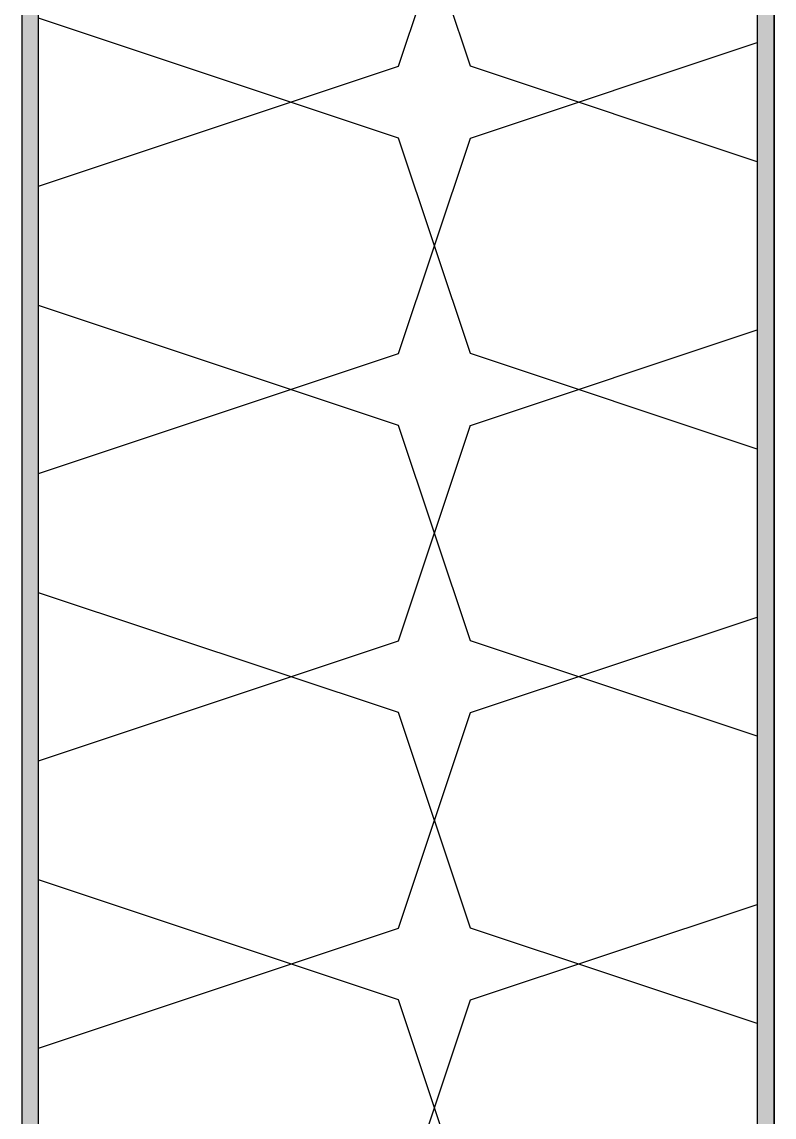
# Model space of a CAD drawing. Header units: millimetres. Extents: x 12351878 to 12381578, y 696206 to 738256.
# Drawn here: x 12356894.5 to 12356984.5, y 715410.5 to 715541.6 of the extents above; entities that cross this region are included whole.
import ezdxf

# ---------------------------------------------------------------- set-up
doc = ezdxf.new("R2010")
doc.units = ezdxf.units.MM
doc.header["$LTSCALE"] = 1000
doc.linetypes.add('HIDDEN', pattern=[0.125, 0.0625, -0.0625])
for name, color, linetype in [('ALUM', 1, 'Continuous'), ('EXTRUSION-V', 141, 'Continuous'), ('INSUL', 8, 'HIDDEN'), ('SYMBOL', 7, 'Continuous'), ('铝板断面填充', 14, 'Continuous')]:
    doc.layers.add(name, color=color, linetype=linetype)

# ---------------------------------------------------------------- blocks, each defined once
blk = doc.blocks.new('bnc01')
at = {"layer": 'EXTRUSION-V'}
blk.add_line((3386.999941444024, 4709.328940968029, -6.728072794492659e-08), (3386.999892072752, 2780.57167104003, -6.694355303533301e-08), dxfattribs=at)
blk = doc.blocks.new('*U140')
at = {"layer": 'INSUL'}
h = blk.add_hatch(dxfattribs=at)
h.set_pattern_fill('保温棉50', color=256, scale=4.298127259997456, angle=90, pattern_type=2)
h.set_pattern_definition([(108.4349488229, (4.298127259986088, -84.81947217989064), (-85.96254519989373, 223.5026175200561), [27.18393566857991, -244.6535006285731]), (18.43494882299999, (-81.66441793996306, -110.6082357398754), (171.925090399852, 68.7700361601878), [81.55266663119177, -190.2847696659613]), (71.565051177, (-4.298127260008826, -84.81947217989064), (6.041983059165127e-11, 34.3850180799565), [27.1839356685799, -244.6535006285729]), (161.5650511771, (-4.298127260008826, -59.0307086199059), (-85.96254520004057, 17.1925090400064), [81.55266663119174, -190.2847696659613])])
h.paths.add_polyline_path([(-1.13686837721616e-11, -71.92509039989827), (85.96254519993776, -71.92509039989827), (85.96254519993776, 363.0749033656582), (-1.13686837721616e-11, 363.0749033656582)])
blk.add_lwpolyline([(-1.13686837721616e-11, -71.92509039989827), (85.96254519993776, -71.92509039989827), (85.96254519993776, 363.0749033656582), (-1.13686837721616e-11, 363.0749033656582)], close=True, dxfattribs=at)
blk = doc.blocks.new('*U136')
at = {"layer": '铝板断面填充', "linetype": 'ByBlock'}
blk.add_hatch(color=14, dxfattribs=at).paths.add_polyline_path([(0, 434.9999937538449), (-1.455191522836685e-11, 5), (10, 1), (30, 1), (30, 3), (10.3851648071286, 3), (1.999999999985448, 6.354065922845621), (2, 434.9999937538449)])
at = {"layer": 'ALUM', "linetype": 'ByBlock'}
blk.add_lwpolyline([(0, 434.9999937538449), (-1.455191522836685e-11, 5), (10, 1), (30, 1), (30, 3), (10.3851648071286, 3), (1.999999999985448, 6.354065922845621), (2, 434.9999937538449)], close=True, dxfattribs=at)
blk = doc.blocks.new('*U139')
at = {"layer": '铝板断面填充', "linetype": 'ByBlock'}
h = blk.add_hatch(color=256, dxfattribs=at)
h.dxf.hatch_style = 1
h.paths.add_polyline_path([(434.9999937654673, 1.999999999853101), (409.1821090636829, 1.999999999838549), (13.99999999082866, 2), (13.9999999908614, 22), (0.9999999908613972, 22), (0.9999999908613972, 19.99999999999272), (11.9999999908614, 19.99999999999272), (11.99999999082866, 0), (409.1821090636829, -1.614508881461695e-10), (434.9999937654673, -1.541749305319861e-10)])
at = {"layer": 'ALUM'}
blk.add_lwpolyline([(434.9999937654673, 1.999999999853101), (409.1821090636829, 1.999999999838549), (13.99999999082866, 2), (13.9999999908614, 22), (0.9999999908613972, 22), (0.9999999908613972, 19.99999999999272), (11.9999999908614, 19.99999999999272), (11.99999999082866, 0), (409.1821090636829, -1.614508881461695e-10), (434.9999937654673, -1.541749305319861e-10)], close=True, dxfattribs=at)
blk = doc.blocks.new('apqs03')
at = {"linetype": 'ByBlock'}
blk.add_blockref('*U136', (3296.993281792849, -2919.428336438839, -6.694355303533295e-08), dxfattribs=at)
at = {"color": 0, "linetype": 'ByBlock', "rotation": 90}
blk.add_blockref('*U139', (3386.993281792849, -2919.428336450364, -6.694355303533295e-08), dxfattribs=at)
at = {"layer": 'INSUL', "xscale": -1}
blk.add_blockref('*U140', (3384.955826992169, -2847.503246050561, -6.694355303533295e-08), dxfattribs=at)

msp = doc.modelspace()

# ---------------------------------------------------------------- block references
at = {"layer": 'SYMBOL'}
for name, p in [('apqs03', (12353597.50000522, 718272.9283430666)), ('bnc01', (12353597.50000522, 712572.9283430666))]:
    msp.add_blockref(name, p, dxfattribs=at)

doc.saveas('drawing.dxf')
